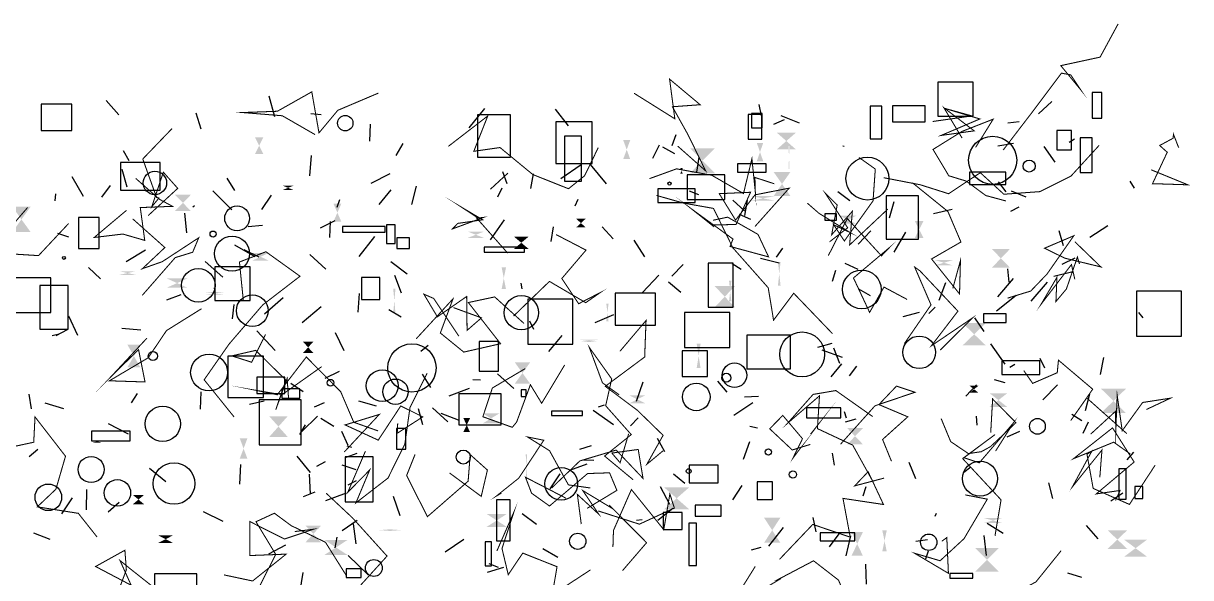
# Model space of a CAD drawing. Extents: x 39652472 to 39653357, y 39457781 to 39458681.
# Drawn here: x 39652785 to 39653351, y 39458413 to 39458681 of the extents above; entities that cross this region are included whole.
import ezdxf

# ---------------------------------------------------------------- set-up
doc = ezdxf.new("R2010")
doc.units = 0
doc.layers.get('0').update_dxf_attribs({"linetype": 'CONTINUOUS'})

msp = doc.modelspace()

# ---------------------------------------------------------------- linework, layer by layer
for p, q in [((39652907.2611, 39458636.2051), (39652904.4713, 39458646.137)), ((39652831.4956, 39458637.1912), (39652825.3301, 39458644.0516)), ((39653143.1112, 39458636.6742), (39653142.0503, 39458642.1523)), ((39653277.5164, 39458637.6275), (39653284.0276, 39458643.5413)), ((39652871.4219, 39458630.2373), (39652869.0984, 39458638.028)), ((39652929.6463, 39458637.0735), (39652924.6012, 39458637.5481)), ((39653001.4261, 39458630.8815), (39653009.0183, 39458640.2009)), ((39653049.6489, 39458631.817), (39653043.3169, 39458639.8724)), ((39653149.2362, 39458632.6549), (39653154.3136, 39458634.8863)), ((39653161.6693, 39458633.0502), (39653152.7354, 39458636.7222)), ((39652953.3514, 39458632.6788), (39652953.0743, 39458624.3094)), ((39653262.6038, 39458633.3144), (39653268.0672, 39458633.9596)), ((39652965.9704, 39458617.3939), (39652969.4103, 39458623.3237)), ((39653101.6594, 39458627.4093), (39653099.6614, 39458622.0343)), ((39653257.7082, 39458622.0435), (39653265.3331, 39458623.4538)), ((39653292.4069, 39458623.8399), (39653294.8954, 39458625.4873)), ((39652836.4829, 39458614.808), (39652833.8521, 39458619.6555)), ((39653093.5682, 39458622.4911), (39653090.2491, 39458616.0231)), ((39653095.1119, 39458621.5801), (39653101.0114, 39458618.4719)), ((39653182.6098, 39458622.1216), (39653183.2257, 39458621.9115)), ((39653285.6258, 39458614.2543), (39653280.2748, 39458621.7083)), ((39652924.2033, 39458607.5753), (39652924.9781, 39458617.4602)), ((39653055.7613, 39458612.8219), (39653045.8081, 39458606.1392)), ((39653060.1177, 39458612.9862), (39653067.7984, 39458603.7167)), ((39653112.8395, 39458616.5882), (39653111.7232, 39458609.3231)), ((39652814.3519, 39458597.6268), (39652808.8957, 39458607.0099)), ((39652832.9653, 39458610.7306), (39652835.4172, 39458602.2822)), ((39652883.9689, 39458606.3978), (39652887.6065, 39458600.48)), ((39652962.9781, 39458608.4824), (39652953.7466, 39458603.8294)), ((39653020.1192, 39458608.9054), (39653011.6897, 39458601.1444)), ((39653019.8804, 39458603.6783), (39653017.7441, 39458609.4884)), ((39653032.4202, 39458608.4994), (39653031.1694, 39458601.4847)), ((39652827.2858, 39458602.83), (39652823.061, 39458597.1839)), ((39652963.4799, 39458600.7051), (39652957.5566, 39458593.7094)), ((39652975.6582, 39458602.6229), (39652973.4146, 39458593.7227)), ((39653015.3871, 39458597.4299), (39653017.3825, 39458601.7805)), ((39653258.0004, 39458604.6801), (39653261.6543, 39458599.8534)), ((39653324.069, 39458601.6064), (39653321.9661, 39458605.0411)), ((39652800.6558, 39458595.3839), (39652801.0415, 39458598.7717)), ((39652877.1499, 39458600.3431), (39652886.3507, 39458591.1006)), ((39652905.3761, 39458598.1132), (39652900.6979, 39458591.1802)), ((39652937.3285, 39458592.368), (39652938.751, 39458596.1678)), ((39653054.0825, 39458596.1202), (39653052.6269, 39458592.8288)), ((39653108.0415, 39458600.3257), (39653112.7052, 39458598.5801)), ((39653134.872, 39458590.5781), (39653129.3381, 39458595.8395)), ((39653136.235, 39458595.6564), (39653134.8545, 39458588.3977)), ((39653185.9573, 39458595.4443), (39653180.1631, 39458599.7344)), ((39653205.3185, 39458587.2586), (39653207.5734, 39458595.133)), ((39653264.283, 39458600.3176), (39653271.3111, 39458597.4518)), ((39652864.4645, 39458579.9286), (39652863.5816, 39458589.4314)), ((39652867.3592, 39458592.5915), (39652868.2728, 39458593.146)), ((39653226.5872, 39458589.2875), (39653235.6812, 39458591.3565)), ((39653264.0884, 39458590.3663), (39653268.0927, 39458592.512)), ((39652929.3483, 39458582.3685), (39652936.3809, 39458585.8948)), ((39652933.8988, 39458577.6938), (39652934.1993, 39458585.3551)), ((39653018.3544, 39458586.3111), (39653011.5525, 39458576.4749)), ((39653132.3545, 39458588.951), (39653137.9081, 39458586.4763)), ((39652807.2479, 39458577.7946), (39652801.8888, 39458579.6529)), ((39652894.1758, 39458583.0255), (39652901.2649, 39458583.5749)), ((39652955.4353, 39458578.2021), (39652947.8822, 39458568.5215)), ((39653042.1584, 39458582.8503), (39653040.9676, 39458575.6484)), ((39653071.1699, 39458576.9747), (39653065.8812, 39458582.8858)), ((39653190.0867, 39458574.445), (39653196.2575, 39458580.8474)), ((39653207.4644, 39458570.5476), (39653213.2379, 39458580.3213)), ((39653287.2864, 39458581.1168), (39653289.4741, 39458573.8026)), ((39653302.4527, 39458577.8901), (39653311.0872, 39458583.4127)), ((39652897.6357, 39458568.3537), (39652887.7769, 39458573.9368)), ((39653081.1927, 39458576.3564), (39653086.4224, 39458568.3235)), ((39653153.3368, 39458572.517), (39653150.2954, 39458568.0897)), ((39652844.4242, 39458571.4744), (39652835.1676, 39458565.8438)), ((39652899.5462, 39458568.0962), (39652892.3126, 39458571.7574)), ((39652924.0851, 39458569.3875), (39652931.9876, 39458562.2902)), ((39653151.6863, 39458565.2816), (39653142.7608, 39458567.43)), ((39653295.1166, 39458567.668), (39653288.8734, 39458564.5893)), ((39652822.5681, 39458557.5966), (39652816.7892, 39458563.0512)), ((39652882.0315, 39458558.4684), (39652873.4231, 39458566.0522)), ((39652963.4669, 39458565.9785), (39652971.3689, 39458560.1178)), ((39653099.6542, 39458558.9378), (39653105.1763, 39458564.5883)), ((39653133.3517, 39458562.188), (39653128.8732, 39458564.9521)), ((39653179.1272, 39458561.7368), (39653177.5165, 39458556.2846)), ((39653183.6027, 39458565.1806), (39653189.9503, 39458562.2711)), ((39653263.3074, 39458555.9809), (39653262.6701, 39458562.545)), ((39652965.1567, 39458559.4862), (39652968.4326, 39458550.8085)), ((39653026.4763, 39458555.5907), (39653026.9583, 39458552.8062)), ((39653085.4558, 39458550.9221), (39653093.3781, 39458559.4299)), ((39653098.1167, 39458556.1752), (39653103.9934, 39458551.2217)), ((39653232.3931, 39458555.6848), (39653229.2319, 39458547.1006)), ((39653265.2395, 39458557.7936), (39653257.6516, 39458548.9276)), ((39653273.8882, 39458546.7672), (39653281.899, 39458556.0396)), ((39653294.1323, 39458560.9484), (39653284.9994, 39458558.7794)), ((39652861.5572, 39458549.8096), (39652854.6058, 39458547.2158)), ((39652878.1169, 39458552.0793), (39652877.847, 39458553.3372)), ((39652948.1126, 39458550.5278), (39652947.4061, 39458541.4379)), ((39653190.1804, 39458552.8253), (39653195.8674, 39458549.5341)), ((39653257.0814, 39458542.0711), (39653266.6175, 39458549.743)), ((39652886.6762, 39458538.2832), (39652887.4477, 39458545.1384)), ((39652911.1492, 39458548.4293), (39652902.2313, 39458540.4772)), ((39652929.6463, 39458544.0609), (39652920.3785, 39458536.2859)), ((39652811.5946, 39458530.188), (39652807.3318, 39458539.456)), ((39652962.4585, 39458542.7655), (39652968.3997, 39458539.2687)), ((39653062.4601, 39458536.4099), (39653071.5875, 39458540.3225)), ((39653219.7019, 39458541.3325), (39653211.7109, 39458539.238)), ((39653227.3966, 39458543.8472), (39653224.2967, 39458540.7625)), ((39653251.1338, 39458532.0624), (39653246.6026, 39458538.7962)), ((39653325.9304, 39458541.2621), (39653328.043, 39458538.7029)), ((39652806.5154, 39458532.8982), (39652801.001, 39458530.0303)), ((39652842.2825, 39458532.7919), (39652833.0587, 39458533.6106)), ((39653030.7154, 39458537.2263), (39653032.6885, 39458533.1931)), ((39652802.5719, 39458530.7763), (39652799.2829, 39458529.9947)), ((39652898.4537, 39458532.4227), (39652907.3648, 39458522.8853)), ((39652940.8298, 39458522.676), (39652936.5932, 39458531.4255)), ((39653046.4282, 39458530.0875), (39653039.9476, 39458522.3723)), ((39652981.5693, 39458525.3549), (39652978.0286, 39458522.4057)), ((39653177.209, 39458526.2579), (39653170.2556, 39458524.2781)), ((39653182.491, 39458519.5369), (39653172.5928, 39458523.0113)), ((39653181.24, 39458516.6346), (39653178.2858, 39458524.0024)), ((39653254.1521, 39458526.0958), (39653261.213, 39458516.3292)), ((39653177.0206, 39458510.1527), (39653182.1038, 39458516.3868)), ((39653265.9445, 39458516.1497), (39653263.6315, 39458514.5662)), ((39653280.4928, 39458514.3897), (39653278.3671, 39458518.9841)), ((39653307.49, 39458511.236), (39653309.1681, 39458519.4718)), ((39652931.6327, 39458509.4578), (39652938.5459, 39458512.9371)), ((39652982.7992, 39458505.0123), (39652978.8473, 39458511.4217)), ((39653015.1097, 39458511.4942), (39653023.0585, 39458504.5246)), ((39653189.3057, 39458515.2562), (39653185.7089, 39458510.5438)), ((39652915.0091, 39458506.9946), (39652920.8782, 39458502.9241)), ((39653001.4385, 39458504.4782), (39652991.572, 39458500.7496)), ((39653003.1817, 39458508.88), (39653006.9314, 39458508.6383)), ((39653082.5557, 39458498.3434), (39653085.7666, 39458507.7542)), ((39653126.5591, 39458502.7183), (39653121.9336, 39458507.9448)), ((39653247.47, 39458506.2826), (39653242.2277, 39458500.8108)), ((39653255.9241, 39458508.868), (39653261.1264, 39458507.3028)), ((39653279.5215, 39458498.9909), (39653286.7102, 39458506.1768)), ((39652787.8348, 39458501.6409), (39652789.0051, 39458494.6285)), ((39652840.5023, 39458501.9734), (39652837.5423, 39458497.4277)), ((39652871.1719, 39458494.4234), (39652871.4889, 39458502.9048)), ((39653134.9281, 39458500.4678), (39653141.762, 39458500.8047)), ((39653300.3668, 39458493.8352), (39653302.3144, 39458501.8955)), ((39652804.9236, 39458494.6217), (39652795.7667, 39458497.4189)), ((39652902.0348, 39458498.3403), (39652894.966, 39458496.7734)), ((39652931.0785, 39458497.4762), (39652926.2755, 39458495.4514)), ((39652947.8271, 39458498.3969), (39652956.395, 39458496.0835)), ((39652978.8745, 39458486.9089), (39652976.8419, 39458494.5653)), ((39652991.0947, 39458488.2819), (39652983.6221, 39458495.07)), ((39653071.4539, 39458486.7617), (39653061.4734, 39458493.7396)), ((39653066.9097, 39458496.4439), (39653064.0284, 39458495.4792)), ((39653129.7538, 39458491.5885), (39653138.957, 39458497.6727)), ((39653184.3659, 39458490.107), (39653183.4032, 39458493.0693)), ((39652826.2861, 39458487.4326), (39652836.0474, 39458482.4974)), ((39652927.9367, 39458491.0681), (39652920.3382, 39458483.6793)), ((39652935.8462, 39458486.037), (39652929.5432, 39458489.8711)), ((39652996.2848, 39458489.1715), (39652987.7891, 39458492.3517)), ((39653083.3127, 39458490.192), (39653079.7115, 39458486.3286)), ((39653188.8813, 39458489.6527), (39653183.7313, 39458488.0764)), ((39653247.2187, 39458491.0404), (39653247.5353, 39458486.7549)), ((39653298.5169, 39458488.728), (39653293.7204, 39458491.8968)), ((39653299.184, 39458482.8594), (39653301.729, 39458488.3727)), ((39652921.8675, 39458486.92), (39652919.1, 39458482.1662)), ((39652942.6868, 39458476.7996), (39652939.6566, 39458483.5769)), ((39653137.4576, 39458486.1583), (39653141.2417, 39458485.3592)), ((39653268.2966, 39458483.6238), (39653262.199, 39458480.8959)), ((39652944.4968, 39458475.8836), (39652942.3059, 39458476.4202)), ((39653055.0735, 39458475.0576), (39653060.7648, 39458476.893)), ((39653096.2499, 39458473.6698), (39653092.7231, 39458480.202)), ((39653137.3548, 39458478.5178), (39653134.2438, 39458470.0057)), ((39652787.9924, 39458471.5336), (39652792.2474, 39458475.0889)), ((39652917.9148, 39458471.6601), (39652924.3257, 39458463.6825)), ((39652941.7617, 39458471.1915), (39652947.0614, 39458473.108)), ((39653178.6153, 39458467.2676), (39653177.5671, 39458473.0347)), ((39653323.5316, 39458473.5569), (39653320.389, 39458469.9511)), ((39652846.3408, 39458465.8495), (39652854.2657, 39458459.3666)), ((39652890.5331, 39458467.6352), (39652890.0547, 39458458.051)), ((39652927.5829, 39458466.8534), (39652931.7063, 39458469.1081)), ((39652946.6639, 39458465.0551), (39652939.8703, 39458467.3658)), ((39653050.2764, 39458464.8123), (39653058.6579, 39458467.9442)), ((39653061.8036, 39458469.5696), (39653056.8945, 39458469.6988)), ((39653214.5621, 39458468.7965), (39653217.7789, 39458460.8964)), ((39653241.2244, 39458463.8918), (39653244.606, 39458466.5136)), ((39652924.4522, 39458453.3734), (39652923.9833, 39458462.9351)), ((39652942.7085, 39458457.787), (39652946.7453, 39458459.8527)), ((39653045.3631, 39458463.1385), (39653040.559, 39458455.8853)), ((39653100.4226, 39458463.0118), (39653105.9907, 39458458.523)), ((39652815.8619, 39458445.6398), (39652816.0742, 39458455.467)), ((39652926.5126, 39458454.2413), (39652920.8763, 39458451.9391)), ((39652941.7881, 39458453.7413), (39652931.8104, 39458449.9681)), ((39653098.6818, 39458448.2297), (39653094.1546, 39458456.775)), ((39653129.2544, 39458450.5403), (39653133.725, 39458457.4117)), ((39653193.8129, 39458456.8343), (39653192.3836, 39458452.207)), ((39653284.4276, 39458451.1947), (39653282.5793, 39458458.7198)), ((39653312.5836, 39458449.9645), (39653318.4081, 39458453.7921)), ((39652808.8507, 39458451.4979), (39652803.7872, 39458443.726)), ((39652831.7329, 39458449.2275), (39652826.3483, 39458444.517)), ((39652964.5626, 39458452.1892), (39652967.7638, 39458442.9558)), ((39652872.3797, 39458444.8186), (39652881.9084, 39458440.1336)), ((39653034.1411, 39458438.5395), (39653027.1423, 39458443.617)), ((39653100.1208, 39458446.2462), (39653092.9414, 39458440.5341)), ((39653227.3946, 39458442.5206), (39653228.0209, 39458443.9622)), ((39652947.1176, 39458440.4134), (39652939.8217, 39458435.3861)), ((39652945.1519, 39458438.8251), (39652946.5253, 39458429.0651)), ((39653085.3505, 39458440.8066), (39653082.5333, 39458440.4042)), ((39653146.684, 39458428.0484), (39653153.9056, 39458437.1145)), ((39653168.0984, 39458441.9501), (39653169.5883, 39458434.9604)), ((39653252.6328, 39458439.2343), (39653260.3315, 39458434.361)), ((39653306.3942, 39458431.559), (39653300.7901, 39458438.0084)), ((39652790.1604, 39458434.4781), (39652798.059, 39458431.3913)), ((39652937.2573, 39458432.3295), (39652936.2838, 39458427.2624)), ((39652989.7426, 39458425.2849), (39652998.8116, 39458431.4208)), ((39653181.1371, 39458434.584), (39653175.9098, 39458427.639)), ((39653184.2159, 39458423.2527), (39653186.4619, 39458432.994)), ((39653223.714, 39458431.1149), (39653217.936, 39458430.2011)), ((39653252.2281, 39458423.5092), (39653251.0784, 39458433.1363)), ((39652912.4262, 39458428.5589), (39652904.1867, 39458424.0607)), ((39653044.4456, 39458422.5772), (39653037.08, 39458426.643)), ((39653138.401, 39458426.27), (39653142.9828, 39458427.4791)), ((39653223.9832, 39458425.5985), (39653222.6864, 39458421.6587)), ((39652952.4308, 39458414.0841), (39652942.7991, 39458423.5133)), ((39653015.6273, 39458417.5966), (39653011.0834, 39458419.4941)), ((39652920.8403, 39458415.1998), (39652919.0903, 39458405.2628)), ((39653010.3011, 39458415.4), (39653018.1998, 39458417.8595)), ((39653194.0147, 39458409.6012), (39653193.7899, 39458419.2153)), ((39653298.4731, 39458412.7495), (39653291.6485, 39458414.9418))]:
    msp.add_line(p, q)
at = {"const_width": 0.5}
for points in [[(39653260.3516, 39458620.0443), (39653274.6401, 39458638.6866), (39653288.6241, 39458657.3454), (39653293.1267, 39458656.515), (39653298.0272, 39458649.1993), (39653288.3039, 39458660.9955), (39653307.3722, 39458665.115), (39653316.1166, 39458681.2471)], [(39653102.517, 39458621.9962), (39653116.1292, 39458609.9392), (39653107.5524, 39458627.4706), (39653099.9785, 39458641.0647), (39653113.4369, 39458642.0368), (39653098.6029, 39458654.4462), (39653101.1518, 39458635.2102), (39653081.3883, 39458647.6037)], [(39652926.6932, 39458627.5551), (39652910.8196, 39458636.6916), (39652891.646, 39458638.2531), (39652908.4062, 39458638.8738), (39652925.1012, 39458648.2885), (39652928.5999, 39458628.4016), (39652937.7264, 39458639.3355), (39652957.4108, 39458647.6882)], [(39653226.142, 39458633.9101), (39653245.135, 39458636.6228), (39653231.7571, 39458640.3486), (39653249.051, 39458635.141), (39653230.3057, 39458627.1604), (39653246.3009, 39458629.3734), (39653231.6427, 39458640.5478), (39653240.4656, 39458625.8255)], [(39653064.0086, 39458621.2299), (39653057.3852, 39458607.5842), (39653049.5942, 39458601.3091), (39653032.2626, 39458608.2028), (39653016.366, 39458621.2894), (39653003.6684, 39458619.4562), (39653010.4277, 39458636.5923), (39652991.3226, 39458621.8572)], [(39653261.7311, 39458595.3771), (39653251.9366, 39458598.015), (39653242.4421, 39458605.0155), (39653233.9914, 39458607.6027), (39653226.3632, 39458620.372), (39653240.3689, 39458629.0886), (39653255.5374, 39458635.0385), (39653247.0056, 39458621.3625)], [(39652857.3205, 39458630.4723), (39652843.1425, 39458615.7298), (39652849.8192, 39458597.1065), (39652850.9927, 39458596.7875), (39652847.5374, 39458592.6212), (39652853.1102, 39458609.3257), (39652860.0937, 39458601.4953), (39652845.7567, 39458588.2831)], [(39653332.0899, 39458610.5101), (39653349.901, 39458603.2198), (39653332.7889, 39458603.7637), (39653339.9239, 39458618.9997), (39653336.2482, 39458622.2749), (39653342.8223, 39458625.8175), (39653342.9255, 39458627.7329), (39653345.4805, 39458621.2073)], [(39653306.9189, 39458622.3616), (39653293.2031, 39458607.3915), (39653278.22, 39458599.9123), (39653260.6941, 39458598.6415), (39653249.2795, 39458609.0869), (39653233.9023, 39458598.8865), (39653220.2012, 39458603.2228), (39653202.3854, 39458606.6637)], [(39653088.8603, 39458606.2025), (39653101.9748, 39458610.9537), (39653119.0301, 39458607.8694), (39653134.4436, 39458598.9715), (39653138.5198, 39458615.8295), (39653140.1827, 39458599.6485), (39653139.9724, 39458606.7784), (39653149.4114, 39458603.7165)], [(39653165.4362, 39458594.2988), (39653171.0121, 39458589.426), (39653185.9359, 39458580.1899), (39653178.1797, 39458583.8438), (39653183.3605, 39458575.9856), (39653197.264, 39458595.4162), (39653198.3566, 39458610.8649), (39653190.458, 39458616.4651)], [(39652839.7528, 39458606.2989), (39652851.2791, 39458596.1571), (39652857.5789, 39458592.7735), (39652841.9388, 39458592.1807), (39652844.098, 39458576.2712), (39652833.4569, 39458579.3451), (39652819.6005, 39458577.6841), (39652835.2523, 39458590.8392)], [(39653139.9814, 39458582.9707), (39653156.6044, 39458601.5906), (39653140.0171, 39458598.3443), (39653130.6185, 39458586.0899), (39653122.6819, 39458598.9105), (39653137.8553, 39458599.6008), (39653130.8105, 39458583.9658), (39653118.7453, 39458583.7514)], [(39653176.1623, 39458575.5627), (39653184.9718, 39458582.3806), (39653174.0988, 39458599.1732), (39653179.8786, 39458593.4659), (39653177.1971, 39458578.977), (39653187.2268, 39458590.3643), (39653185.9118, 39458574.0689), (39653204.4736, 39458591.4849)], [(39653235.9335, 39458552.9531), (39653239.648, 39458566.4794), (39653239.2038, 39458550.3133), (39653225.6376, 39458567.2672), (39653239.8857, 39458575.4779), (39653233.5732, 39458590.258), (39653216.3429, 39458604.2179), (39653232.8442, 39458590.8825)], [(39653020.0924, 39458570.1026), (39653005.1041, 39458587.0366), (39653008.4299, 39458587.424), (39652993.3211, 39458581.8328), (39652995.9155, 39458584.51), (39653007.9946, 39458586.2531), (39652998.1548, 39458592.0901), (39653006.078, 39458586.8696)], [(39653177.5933, 39458531.0505), (39653158.7933, 39458550.6346), (39653149.0247, 39458537.5975), (39653146.4429, 39458553.2875), (39653129.2802, 39458572.6789), (39653119.8942, 39458591.7693), (39653105.3233, 39458594.3574), (39653092.2454, 39458598.0696)], [(39653120.2731, 39458582.7537), (39653109.614, 39458591.2494), (39653129.3658, 39458576.9093), (39653127.9089, 39458573.3383), (39653146.6145, 39458568.265), (39653141.4742, 39458579.1821), (39653126.7495, 39458587.5318), (39653119.6694, 39458586.0315)], [(39652807.18, 39458584.4526), (39652792.5928, 39458568.8881), (39652774.8967, 39458569.9843), (39652778.8612, 39458566.2923), (39652775.0632, 39458563.0045), (39652780.5401, 39458570.0014), (39652770.2528, 39458572.4292), (39652787.3403, 39458592.2551)], [(39652842.8639, 39458549.5789), (39652858.8644, 39458567.9011), (39652867.3402, 39458570.5143), (39652870.2884, 39458577.5405), (39652852.6036, 39458565.9519), (39652842.9653, 39458562.5554), (39652853.8674, 39458572.7987), (39652838.2215, 39458586.7368)], [(39653175.5516, 39458568.8443), (39653184.7834, 39458586.8668), (39653201.358, 39458568.7818), (39653205.0027, 39458572.6), (39653187.7744, 39458558.0535), (39653195.61, 39458541.3571), (39653202.5767, 39458553.6195), (39653213.7864, 39458547.6364)], [(39653022.9115, 39458539.5455), (39653040.3369, 39458556.3814), (39653057.9326, 39458546.0598), (39653064.8788, 39458550.8975), (39653054.5156, 39458545.5706), (39653046.3417, 39458557.7829), (39653058.0846, 39458571.5442), (39653043.5248, 39458579.1073)], [(39653262.4893, 39458548.2582), (39653273.7308, 39458551.7053), (39653281.6163, 39458559.9313), (39653294.6056, 39458578.5038), (39653280.4259, 39458572.4801), (39653290.1893, 39458567.6664), (39653307.7393, 39458563.4076), (39653295.1133, 39458575.6247)], [(39652891.9262, 39458546.9183), (39652890.0209, 39458565.7794), (39652902.8512, 39458570.7613), (39652919.3942, 39458558.8884), (39652901.2711, 39458544.9313), (39652885.0037, 39458526.015), (39652872.913, 39458508.6835), (39652887.4664, 39458490.6071)], [(39653297.3634, 39458564.8293), (39653296.3603, 39458568.196), (39653291.0291, 39458552.705), (39653285.9492, 39458546.6009), (39653286.4426, 39458558.3632), (39653278.772, 39458545.3363), (39653293.4807, 39458564.5588), (39653295.0982, 39458557.4149)], [(39653212.4563, 39458526.2362), (39653225.3734, 39458544.9847), (39653217.4687, 39458563.3152), (39653219.9757, 39458561.5305), (39653238.4241, 39458541.9709), (39653225.5949, 39458525.1999), (39653245.4214, 39458538.6063), (39653229.8321, 39458523.0486)], [(39652996.4197, 39458529.7907), (39652984.1979, 39458548.1249), (39652979.47, 39458550.1739), (39652985.9923, 39458539.2113), (39653000.2006, 39458549.0648), (39653000.4034, 39458532.6433), (39653007.3698, 39458538.7197), (39652993.7774, 39458543.6906)], [(39653028.0172, 39458535.9851), (39653013.8008, 39458548.8579), (39653001.0233, 39458546.1363), (39653016.643, 39458526.1672), (39652998.8085, 39458522.1103), (39652987.4399, 39458531.3628), (39652993.5582, 39458547.8905), (39652975.7399, 39458528.5556)], [(39652845.1968, 39458528.9098), (39652827.8701, 39458510.3383), (39652841.095, 39458523.295), (39652844.239, 39458507.6264), (39652826.9587, 39458508.1939), (39652845.7537, 39458519.3278), (39652854.6564, 39458532.5388), (39652871.672, 39458543.1626)], [(39653074.5411, 39458522.5008), (39653087.1859, 39458537.4284), (39653086.5288, 39458519.7333), (39653067.4235, 39458505.5264), (39653083.0383, 39458493.8508), (39653095.4628, 39458481.7594), (39653087.5984, 39458467.7449), (39653095.4492, 39458474.2581)], [(39652913.8463, 39458499.614), (39652913.138, 39458509.2877), (39652907.6267, 39458494.1743), (39652912.5481, 39458508.5372), (39652897.8936, 39458522.9331), (39652886.3228, 39458520.265), (39652895.9256, 39458517.1962), (39652902.6477, 39458530.6783)], [(39653080.9573, 39458460.1994), (39653067.0827, 39458471.7032), (39653080.0189, 39458482.0996), (39653067.6083, 39458496.0859), (39653070.5431, 39458509.0882), (39653059.6837, 39458524.351), (39653066.0598, 39458507.2065), (39653074.1483, 39458501.428)], [(39652929.8861, 39458515.0482), (39652910.6515, 39458501.4163), (39652898.5565, 39458503.4686), (39652908.3784, 39458501.4268), (39652922.4479, 39458519.7323), (39652939.1223, 39458502.8994), (39652945.4455, 39458488.0961), (39652957.2447, 39458483.8939)], [(39653047.722, 39458515.8467), (39653036.5715, 39458497.3035), (39653031.111, 39458506.2698), (39653024.4162, 39458488.1359), (39653022.3371, 39458485.6337), (39653008.0669, 39458490.7644), (39653012.6503, 39458504.6895), (39653028.6525, 39458514.1287)], [(39653270.3394, 39458513.1508), (39653274.6736, 39458506.9423), (39653286.5823, 39458512.1076), (39653287.1795, 39458518.1811), (39653303.7824, 39458504.1196), (39653293.1635, 39458488.9342), (39653300.8814, 39458499.8997), (39653320.3112, 39458482.6015)], [(39652951.0993, 39458474.0462), (39652942.5488, 39458454.1216), (39652953.1623, 39458464.935), (39652946.5045, 39458449.0035), (39652962.0494, 39458461.0295), (39652970.2119, 39458477.4477), (39652972.7236, 39458495.2445), (39652981.0153, 39458511.8731)], [(39653181.5087, 39458477.4409), (39653198.1864, 39458496.0635), (39653217.5863, 39458502.6259), (39653208.6261, 39458505.6183), (39653200.1106, 39458496.6573), (39653214.1213, 39458490.7327), (39653201.8881, 39458479.7466), (39653206.1899, 39458469.1972)], [(39653197.0887, 39458490.8455), (39653179.2245, 39458503.4586), (39653168.1939, 39458501.5934), (39653155.798, 39458487.5956), (39653171.2979, 39458500.8962), (39653170.3, 39458485.0056), (39653187.4059, 39458476.9948), (39653197.4197, 39458458.9636)], [(39653230.2987, 39458489.8501), (39653234.9117, 39458478.7077), (39653243.4899, 39458472.8954), (39653249.765, 39458473.8223), (39653254.2569, 39458476.2973), (39653266.5552, 39458487.8806), (39653255.2514, 39458499.3581), (39653254.327, 39458483.0172)], [(39653302.7567, 39458482.2949), (39653314.8203, 39458493.3805), (39653314.9828, 39458483.6634), (39653315.6443, 39458501.1426), (39653318.1008, 39458484.0065), (39653327.9843, 39458497.676), (39653341.5197, 39458499.7773), (39653329.8345, 39458494.2805)], [(39652940.8484, 39458473.6798), (39652957.8499, 39458491.8825), (39652941.2651, 39458486.7993), (39652957.3314, 39458479.4234), (39652968.2602, 39458496.0164), (39652978.9242, 39458490.6947), (39652966.5436, 39458482.7645), (39652966.7666, 39458487.5875)], [(39653166.9453, 39458482.3312), (39653169.9395, 39458486.07), (39653158.436, 39458470.7154), (39653163.0447, 39458480.1178), (39653153.4887, 39458491.3954), (39653147.1434, 39458484.9212), (39653158.0972, 39458474.6488), (39653166.8401, 39458477.3398)], [(39652821.0131, 39458432.4167), (39652811.888, 39458443.9374), (39652791.9842, 39458447.0758), (39652801.0303, 39458455.641), (39652805.6753, 39458471.6173), (39652790.8853, 39458490.6958), (39652790.2702, 39458478.3985), (39652772.5033, 39458474.577)], [(39653256.4042, 39458433.03), (39653259.3384, 39458450.4612), (39653240.7621, 39458470.4437), (39653256.4472, 39458482.141), (39653241.282, 39458470.9294), (39653248.7942, 39458468.4384), (39653265.3691, 39458487.8134), (39653256.6811, 39458474.1168)], [(39653078.7511, 39458482.4945), (39653074.6062, 39458468.4638), (39653070.6109, 39458473.1586), (39653083.4054, 39458474.8979), (39653085.7175, 39458460.8825), (39653072.7047, 39458474.596), (39653055.106, 39458469.3593), (39653041.3962, 39458456.2011)], [(39653314.8222, 39458450.1699), (39653317.0675, 39458455.0257), (39653305.5071, 39458453.3467), (39653323.8834, 39458468.8119), (39653313.4117, 39458485.363), (39653294.4935, 39458470.4443), (39653313.9639, 39458478.4357), (39653322.0081, 39458472.709)], [(39653017.0741, 39458453.7795), (39653014.6645, 39458452.3494), (39653025.4841, 39458461.0035), (39653037.5884, 39458479.3779), (39653029.7307, 39458480.9493), (39653040.3789, 39458474.3103), (39653049.5482, 39458457.7283), (39653060.1461, 39458456.2398)], [(39652991.9013, 39458463.504), (39653007.2749, 39458452.1438), (39653010.2641, 39458464.9293), (39653001.9137, 39458472.3927), (39653000.92, 39458459.5078), (39652981.1784, 39458442.3186), (39652971.0905, 39458462.2485), (39652975.1857, 39458472.4906)], [(39653307.2266, 39458461.3582), (39653308.2753, 39458474.6677), (39653293.9883, 39458456.8608), (39653303.4001, 39458474.1473), (39653301.0122, 39458472.5943), (39653304.0022, 39458456.0178), (39653321.5872, 39458448.2518), (39653334.0649, 39458467.275)], [(39653058.655, 39458446.3667), (39653073.0562, 39458455.0752), (39653069.4945, 39458463.5778), (39653058.8472, 39458463.2253), (39653040.375, 39458447.4783), (39653031.6616, 39458453.7272), (39653028.7393, 39458461.4094), (39653048.3385, 39458451.2855)], [(39653075.7516, 39458416.122), (39653087.4589, 39458429.7044), (39653069.3269, 39458447.9408), (39653070.9203, 39458446.2373), (39653056.5248, 39458454.9545), (39653064.2661, 39458443.5029), (39653053.891, 39458453.0929), (39653055.7769, 39458438.6927)], [(39653151.8809, 39458421.5936), (39653168.0402, 39458438.5553), (39653186.2006, 39458432.3888), (39653182.6941, 39458451.1715), (39653202.324, 39458448.2257), (39653194.88, 39458464.1065), (39653188.3673, 39458457.2528), (39653202.6456, 39458461.0185)], [(39652932.0676, 39458453.684), (39652944.8772, 39458441.6943), (39652961.594, 39458423.2006), (39652947.902, 39458408.1205), (39652952.8491, 39458388.4723), (39652966.8628, 39458376.1991), (39652953.129, 39458389.222), (39652934.3414, 39458406.4735)], [(39653071.1274, 39458427.5339), (39653071.3943, 39458435.6477), (39653080.0877, 39458455.4638), (39653095.7805, 39458436.0123), (39653098.733, 39458453.3084), (39653100.9179, 39458446.4929), (39653083.9465, 39458438.6701), (39653063.969, 39458445.1123)], [(39653060.2426, 39458416.5194), (39653041.7112, 39458404.3965), (39653044.0228, 39458418.0494), (39653027.4047, 39458424.66), (39653020.3639, 39458414.1941), (39653017.3368, 39458426.8898), (39653023.0863, 39458444.5183), (39653014.851, 39458425.6573)], [(39653230.5789, 39458430.3743), (39653233.0264, 39458432.1712), (39653233.8167, 39458414.8547), (39653217.4291, 39458424.5644), (39653229.7887, 39458420.941), (39653241.3632, 39458431.6047), (39653252.6637, 39458450.8029), (39653242.0286, 39458452.8671)], [(39652884.1182, 39458391.8214), (39652898.0025, 39458404.9668), (39652907.5991, 39458424.0363), (39652898.0396, 39458439.8595), (39652906.9615, 39458443.987), (39652915.0905, 39458437.9782), (39652931.7655, 39458429.8667), (39652941.8488, 39458413.7547)], [(39652882.4977, 39458414.0883), (39652896.4189, 39458411.1309), (39652912.6512, 39458424.1468), (39652895.0349, 39458423.4615), (39652895.0693, 39458439.9429), (39652911.8331, 39458431.465), (39652925.956, 39458436.215), (39652916.878, 39458435.1036)], [(39652827.9758, 39458397.4508), (39652835.1879, 39458416.5351), (39652834.4726, 39458426.0378), (39652820.2608, 39458418.1512), (39652837.5072, 39458409.0746), (39652832.0973, 39458421.0515), (39652837.6158, 39458416.6097), (39652854.155, 39458403.4914)], [(39653234.8327, 39458387.4799), (39653248.1942, 39458383.4604), (39653238.0819, 39458377.8459), (39653257.175, 39458395.4021), (39653246.1623, 39458403.0684), (39653256.4382, 39458400.3131), (39653276.2199, 39458410.6433), (39653288.5015, 39458425.8641)], [(39653140.1657, 39458418.206), (39653129.2892, 39458400.8601), (39653133.2152, 39458400.6933), (39653151.817, 39458411.841), (39653150.8028, 39458411.6452), (39653168.4287, 39458420.9205), (39653180.5067, 39458411.5617), (39653184.2307, 39458402.9455)]]:
    msp.add_lwpolyline(points, dxfattribs=at)
for centre, radius in [((39652941.3345, 39458633.094), 3.7489), ((39653255.2705, 39458615.1005), 11.6602), ((39653194.5209, 39458606.2455), 10.3979), ((39653272.9866, 39458612.3116), 2.9251), ((39652849.0179, 39458604.1148), 5.6795), ((39653098.5719, 39458603.8079), 0.7865), ((39652888.8972, 39458586.9337), 6.0212), ((39652877.2095, 39458579.3498), 1.4613), ((39652886.4719, 39458569.8531), 8.4982), ((39652804.9304, 39458567.7467), 0.6727), ((39652870.0944, 39458554.4978), 8.1483), ((39653191.7958, 39458552.4995), 9.4086), ((39652896.2275, 39458542.1397), 7.6764), ((39653026.7512, 39458541.2217), 8.3297), ((39653162.8842, 39458520.9902), 10.8715), ((39653219.6927, 39458521.9936), 7.9083), ((39652848.0499, 39458520.1743), 2.2186), ((39652973.6752, 39458514.427), 11.7178), ((39652875.2817, 39458512.2223), 8.9322), ((39653130.0797, 39458510.8956), 5.9331), ((39652959.259, 39458505.8266), 7.7074), ((39653126.1511, 39458509.6488), 2.1752), ((39652934.2059, 39458507.2581), 1.6153), ((39652965.6916, 39458502.8996), 6.1448), ((39653111.5307, 39458500.374), 6.7018), ((39652852.8162, 39458487.3075), 8.5618), ((39653276.9833, 39458486.1187), 3.8235), ((39652818.1007, 39458465.1606), 6.3218), ((39652998.5817, 39458471.2321), 3.3961), ((39653146.536, 39458473.6822), 1.5065), ((39652858.2875, 39458458.3729), 10.0713), ((39653046.0835, 39458458.2426), 7.9377), ((39653107.8732, 39458464.4096), 1.1617), ((39653249.1156, 39458460.7986), 8.4984), ((39652830.8289, 39458453.8425), 6.4328), ((39653158.4048, 39458462.7832), 1.7563), ((39652797.3365, 39458451.7033), 6.4503), ((39653054.0752, 39458430.3844), 3.9261), ((39653224.2835, 39458429.9278), 3.9785), ((39652955.2006, 39458417.438), 4.1071)]:
    msp.add_circle(centre, radius)
for points in [[(39652897.5536, 39458618.1545), (39652901.6118, 39458618.1545), (39652901.6118, 39458626.2741), (39652897.5536, 39458626.2741)], [(39653076.1136, 39458615.6515), (39653079.5155, 39458615.6515), (39653079.5155, 39458624.867), (39653076.1136, 39458624.867)], [(39653140.8984, 39458614.6771), (39653144.0175, 39458614.6771), (39653144.0175, 39458623.5136), (39653140.8984, 39458623.5136)], [(39653150.6218, 39458620.3973), (39653159.8325, 39458620.3973), (39653159.8325, 39458628.4793), (39653150.6218, 39458628.4793)], [(39653108.4548, 39458608.8178), (39653120.6662, 39458608.8178), (39653120.6662, 39458620.9609), (39653108.4548, 39458620.9609)], [(39653156.282, 39458610.8867), (39653156.7529, 39458610.8867), (39653156.7529, 39458622.0941), (39653156.282, 39458622.0941)], [(39653103.7611, 39458608.6016), (39653105.0276, 39458608.6016), (39653105.0276, 39458611.3618), (39653103.7611, 39458611.3618)], [(39653149.0583, 39458597.7881), (39653157.2097, 39458597.7881), (39653157.2097, 39458609.456), (39653149.0583, 39458609.456)], [(39652910.8273, 39458600.6276), (39652916.4109, 39458600.6276), (39652916.4109, 39458602.8525), (39652910.8273, 39458602.8525)], [(39652858.6399, 39458590.4475), (39652866.5647, 39458590.4475), (39652866.5647, 39458598.4766), (39652858.6399, 39458598.4766)], [(39653137.7653, 39458595.4552), (39653150.0389, 39458595.4552), (39653150.0389, 39458597.8313), (39653137.7653, 39458597.8313)], [(39652779.8676, 39458580.3153), (39652788.7541, 39458580.3153), (39652788.7541, 39458592.5895), (39652779.8676, 39458592.5895)], [(39652935.6151, 39458585.3756), (39652939.4154, 39458585.3756), (39652939.4154, 39458594.0316), (39652935.6151, 39458594.0316)], [(39653053.3256, 39458582.5687), (39653057.8987, 39458582.5687), (39653057.8987, 39458586.7451), (39653053.3256, 39458586.7451)], [(39653180.8046, 39458584.2946), (39653189.2243, 39458584.2946), (39653189.2243, 39458588.2307), (39653180.8046, 39458588.2307)], [(39653217.4906, 39458577.3479), (39653221.7737, 39458577.3479), (39653221.7737, 39458585.7473), (39653217.4906, 39458585.7473)], [(39653000.696, 39458577.4651), (39653008.632, 39458577.4651), (39653008.632, 39458580.5352), (39653000.696, 39458580.5352)], [(39653023.1721, 39458572.1466), (39653030.2344, 39458572.1466), (39653030.2344, 39458578.0781), (39653023.1721, 39458578.0781)], [(39652896.253, 39458566.4187), (39652904.2964, 39458566.4187), (39652904.2964, 39458570.2336), (39652896.253, 39458570.2336)], [(39653227.274, 39458564.1533), (39653235.997, 39458564.1533), (39653235.997, 39458566.7029), (39653227.274, 39458566.7029)], [(39653254.8903, 39458563.0698), (39653263.6309, 39458563.0698), (39653263.6309, 39458572.071), (39653254.8903, 39458572.071)], [(39652831.8598, 39458559.553), (39652839.7136, 39458559.553), (39652839.7136, 39458561.3062), (39652831.8598, 39458561.3062)], [(39653017.1764, 39458552.7144), (39653019.2707, 39458552.7144), (39653019.2707, 39458563.1531), (39653017.1764, 39458563.1531)], [(39653151.1365, 39458554.3342), (39653152.4242, 39458554.3342), (39653152.4242, 39458565.8104), (39653151.1365, 39458565.8104)], [(39652854.8276, 39458553.3455), (39652864.7499, 39458553.3455), (39652864.7499, 39458557.793), (39652854.8276, 39458557.793)], [(39653127.4233, 39458546.6474), (39653128.5601, 39458546.6474), (39653128.5601, 39458556.7239), (39653127.4233, 39458556.7239)], [(39652873.0406, 39458549.8981), (39652882.9815, 39458549.8981), (39652882.9815, 39458551.2728), (39652873.0406, 39458551.2728)], [(39652964.5747, 39458541.0468), (39652965.6947, 39458541.0468), (39652965.6947, 39458552.919), (39652964.5747, 39458552.919)], [(39653120.3928, 39458543.7755), (39653130.3472, 39458543.7755), (39653130.3472, 39458554.1745), (39653120.3928, 39458554.1745)], [(39653067.9022, 39458536.9478), (39653069.012, 39458536.9478), (39653069.012, 39458545.5637), (39653067.9022, 39458545.5637)], [(39653240.7044, 39458525.3839), (39653251.8966, 39458525.3839), (39653251.8966, 39458536.1385), (39653240.7044, 39458536.1385)], [(39652920.8058, 39458521.6422), (39652925.8746, 39458521.6422), (39652925.8746, 39458527.1674), (39652920.8058, 39458527.1674)], [(39653054.9673, 39458526.9675), (39653063.9856, 39458526.9675), (39653063.9856, 39458528.0902), (39653054.9673, 39458528.0902)], [(39652835.7115, 39458514.7181), (39652841.9545, 39458514.7181), (39652841.9545, 39458525.6421), (39652835.7115, 39458525.6421)], [(39653111.7417, 39458514.3353), (39653113.6351, 39458514.3353), (39653113.6351, 39458526.1851), (39653111.7417, 39458526.1851)], [(39653023.508, 39458506.745), (39653031.0307, 39458506.745), (39653031.0307, 39458517.165), (39653023.508, 39458517.165)], [(39653244.0586, 39458502.3822), (39653248.3972, 39458502.3822), (39653248.3972, 39458505.7944), (39653244.0586, 39458505.7944)], [(39653079.1683, 39458497.2946), (39653086.8191, 39458497.2946), (39653086.8191, 39458501.0973), (39653079.1683, 39458501.0973)], [(39653253.7507, 39458495.4663), (39653262.4021, 39458495.4663), (39653262.4021, 39458502.1912), (39653253.7507, 39458502.1912)], [(39653307.812, 39458492.5222), (39653319.9325, 39458492.5222), (39653319.9325, 39458504.3482), (39653307.812, 39458504.3482)], [(39652904.4729, 39458481.0082), (39652913.4116, 39458481.0082), (39652913.4116, 39458490.9865), (39652904.4729, 39458490.9865)], [(39652998.5981, 39458483.3033), (39653001.8576, 39458483.3033), (39653001.8576, 39458490.1088), (39652998.5981, 39458490.1088)], [(39653007.985, 39458487.5479), (39653016.0461, 39458487.5479), (39653016.0461, 39458492.3783), (39653007.985, 39458492.3783)], [(39653184.6374, 39458477.3107), (39653192.4454, 39458477.3107), (39653192.4454, 39458485.328), (39653184.6374, 39458485.328)], [(39652818.7336, 39458478.2107), (39652823.2127, 39458478.2107), (39652823.2127, 39458479.3687), (39652818.7336, 39458479.3687)], [(39652890.1774, 39458470.4513), (39652893.877, 39458470.4513), (39652893.877, 39458480.2493), (39652890.1774, 39458480.2493)], [(39653028.8385, 39458460.9891), (39653029.4978, 39458460.9891), (39653029.4978, 39458472.53), (39653028.8385, 39458472.53)], [(39653095.9313, 39458445.8548), (39653108.1528, 39458445.8548), (39653108.1528, 39458456.5561), (39653095.9313, 39458456.5561)], [(39652838.2928, 39458448.3296), (39652843.8099, 39458448.3296), (39652843.8099, 39458452.8847), (39652838.2928, 39458452.8847)], [(39653009.8195, 39458437.3045), (39653019.7397, 39458437.3045), (39653019.7397, 39458443.6766), (39653009.8195, 39458443.6766)], [(39652922.0135, 39458429.8717), (39652929.6286, 39458429.8717), (39652929.6286, 39458438.0296), (39652922.0135, 39458438.0296)], [(39653144.4126, 39458429.6514), (39653152.323, 39458429.6514), (39653152.323, 39458441.8163), (39653144.4126, 39458441.8163)], [(39653251.1097, 39458439.2988), (39653259.7306, 39458439.2988), (39653259.7306, 39458441.615), (39653251.1097, 39458441.615)], [(39652850.748, 39458429.6204), (39652857.7117, 39458429.6204), (39652857.7117, 39458433.199), (39652850.748, 39458433.199)], [(39652931.1304, 39458423.6942), (39652942.5336, 39458423.6942), (39652942.5336, 39458431.0832), (39652931.1304, 39458431.0832)], [(39652957.4783, 39458435.4146), (39652968.6219, 39458435.4146), (39652968.6219, 39458436.2527), (39652957.4783, 39458436.2527)], [(39653186.8482, 39458423.4046), (39653192.3186, 39458423.4046), (39653192.3186, 39458434.8204), (39653186.8482, 39458434.8204)], [(39653201.7656, 39458425.5597), (39653203.8948, 39458425.5597), (39653203.8948, 39458435.6116), (39653201.7656, 39458435.6116)], [(39653310.9879, 39458426.6843), (39653320.5382, 39458426.6843), (39653320.5382, 39458435.7452), (39653310.9879, 39458435.7452)], [(39653318.9561, 39458422.8565), (39653330.2059, 39458422.8565), (39653330.2059, 39458431.2112), (39653318.9561, 39458431.2112)], [(39653246.7788, 39458415.667), (39653258.252, 39458415.667), (39653258.252, 39458427.1938), (39653246.7788, 39458427.1938)]]:
    msp.add_solid(points)
for points in [[(39653228.6645, 39458636.5494), (39653245.843, 39458636.5494), (39653245.843, 39458652.9609), (39653228.6645, 39458652.9609)], [(39653303.5404, 39458635.5643), (39653308.2445, 39458635.5643), (39653308.2445, 39458648.0202), (39653303.5404, 39458648.0202)], [(39652793.9055, 39458629.5304), (39652808.8178, 39458629.5304), (39652808.8178, 39458642.3898), (39652793.9055, 39458642.3898)], [(39653195.7936, 39458625.48), (39653201.551, 39458625.48), (39653201.551, 39458641.3406), (39653195.7936, 39458641.3406)], [(39653206.634, 39458633.6685), (39653222.5922, 39458633.6685), (39653222.5922, 39458641.4777), (39653206.634, 39458641.4777)], [(39653005.4229, 39458616.6138, 19730366.2), (39653021.3937, 39458616.6138, 19730366.2), (39653021.3937, 39458637.0643, 19730366.2), (39653005.4229, 39458637.0643, 19730366.2)], [(39653136.6315, 39458625.3435, 19730366.2), (39653143.3196, 39458625.3435, 19730366.2), (39653143.3196, 39458637.2547, 19730366.2), (39653136.6315, 39458637.2547, 19730366.2)], [(39653138.3627, 39458630.8, 19730366.2), (39653143.5537, 39458630.8, 19730366.2), (39653143.5537, 39458637.75, 19730366.2), (39653138.3627, 39458637.75, 19730366.2)], [(39653043.5176, 39458613.4663, 19730366.2), (39653061.092, 39458613.4663, 19730366.2), (39653061.092, 39458633.7028, 19730366.2), (39653043.5176, 39458633.7028, 19730366.2)], [(39653286.4193, 39458620.2096), (39653293.4988, 39458620.2096), (39653293.4988, 39458629.5536), (39653286.4193, 39458629.5536)], [(39653047.7177, 39458605.0173), (39653055.8389, 39458605.0173), (39653055.8389, 39458626.8633), (39653047.7177, 39458626.8633)], [(39653297.6326, 39458609.2558, 19730366.2), (39653303.5608, 39458609.2558, 19730366.2), (39653303.5608, 39458625.9258, 19730366.2), (39653297.6326, 39458625.9258, 19730366.2)], [(39652832.414, 39458600.6785, 19730366.2), (39652851.548, 39458600.6785, 19730366.2), (39652851.548, 39458613.9606, 19730366.2), (39652832.414, 39458613.9606, 19730366.2)], [(39653131.5398, 39458609.3574, 19730366.2), (39653145.4479, 39458609.3574, 19730366.2), (39653145.4479, 39458613.3112, 19730366.2), (39653131.5398, 39458613.3112, 19730366.2)], [(39653107.1869, 39458596.1064), (39653125.4559, 39458596.1064), (39653125.4559, 39458608.0073), (39653107.1869, 39458608.0073)], [(39653243.9943, 39458603.3541), (39653261.7318, 39458603.3541), (39653261.7318, 39458609.3089), (39653243.9943, 39458609.3089)], [(39653092.9539, 39458594.6996), (39653110.9947, 39458594.6996), (39653110.9947, 39458601.2844), (39653092.9539, 39458601.2844)], [(39653203.6262, 39458576.8475, 19730366.2), (39653219.3477, 39458576.8475, 19730366.2), (39653219.3477, 39458597.9314, 19730366.2), (39653203.6262, 39458597.9314, 19730366.2)], [(39652811.9647, 39458572.3647), (39652822.0228, 39458572.3647), (39652822.0228, 39458587.3855), (39652811.9647, 39458587.3855)], [(39652961.4079, 39458574.7566, 19730366.2), (39652965.4707, 39458574.7566, 19730366.2), (39652965.4707, 39458583.8137, 19730366.2), (39652961.4079, 39458583.8137, 19730366.2)], [(39653173.8505, 39458586.0506), (39653179.4862, 39458586.0506), (39653179.4862, 39458589.2095), (39653173.8505, 39458589.2095)], [(39652939.9243, 39458580.2735, 19730366.2), (39652960.7437, 39458580.2735, 19730366.2), (39652960.7437, 39458582.9229, 19730366.2), (39652939.9243, 39458582.9229, 19730366.2)], [(39652966.3626, 39458572.2569), (39652972.4081, 39458572.2569), (39652972.4081, 39458577.4585), (39652966.3626, 39458577.4585)], [(39653008.7156, 39458570.6366), (39653028.2968, 39458570.6366), (39653028.2968, 39458573.0062), (39653008.7156, 39458573.0062)], [(39652878.1361, 39458547.1675, 19730366.2), (39652895.1812, 39458547.1675, 19730366.2), (39652895.1812, 39458563.5229, 19730366.2), (39652878.1361, 39458563.5229, 19730366.2)], [(39653117.2919, 39458543.8271, 19730366.2), (39653129.3888, 39458543.8271, 19730366.2), (39653129.3888, 39458565.1726, 19730366.2), (39653117.2919, 39458565.1726, 19730366.2)], [(39652777.874, 39458541.2651), (39652798.5767, 39458541.2651), (39652798.5767, 39458558.1838), (39652777.874, 39458558.1838)], [(39652949.2838, 39458547.5845, 19730366.2), (39652958.1053, 39458547.5845, 19730366.2), (39652958.1053, 39458558.2205, 19730366.2), (39652949.2838, 39458558.2205, 19730366.2)], [(39652793.1956, 39458533.1935), (39652806.9844, 39458533.1935), (39652806.9844, 39458554.3156), (39652793.1956, 39458554.3156)], [(39653072.2523, 39458535.205), (39653091.8156, 39458535.205), (39653091.8156, 39458550.7245), (39653072.2523, 39458550.7245)], [(39653324.9903, 39458529.8183), (39653346.8961, 39458529.8183), (39653346.8961, 39458551.6093), (39653324.9903, 39458551.6093)], [(39653029.82, 39458525.9272, 19730366.2), (39653051.6087, 39458525.9272, 19730366.2), (39653051.6087, 39458547.7381, 19730366.2), (39653029.82, 39458547.7381, 19730366.2)], [(39653105.8681, 39458524.2955), (39653127.8515, 39458524.2955), (39653127.8515, 39458541.3238), (39653105.8681, 39458541.3238)], [(39653250.7599, 39458536.5063), (39653261.8767, 39458536.5063), (39653261.8767, 39458540.6489), (39653250.7599, 39458540.6489)], [(39653006.3038, 39458512.8507, 19730366.2), (39653015.6819, 39458512.8507, 19730366.2), (39653015.6819, 39458527.2687, 19730366.2), (39653006.3038, 39458527.2687, 19730366.2)], [(39653136.1042, 39458513.9689), (39653157.197, 39458513.9689), (39653157.197, 39458530.3734), (39653136.1042, 39458530.3734)], [(39653104.6555, 39458510.3295), (39653116.9567, 39458510.3295), (39653116.9567, 39458522.6693), (39653104.6555, 39458522.6693)], [(39652884.3432, 39458500.1684, 19730366.2), (39652901.6304, 39458500.1684, 19730366.2), (39652901.6304, 39458520.1023, 19730366.2), (39652884.3432, 39458520.1023, 19730366.2)], [(39653259.7556, 39458511.2942), (39653278.1476, 39458511.2942), (39653278.1476, 39458517.8228), (39653259.7556, 39458517.8228)], [(39652898.3917, 39458502.098, 19730366.2), (39652912.0461, 39458502.098, 19730366.2), (39652912.0461, 39458510.0101, 19730366.2), (39652898.3917, 39458510.0101, 19730366.2)], [(39652899.6519, 39458477.2127), (39652919.9512, 39458477.2127), (39652919.9512, 39458498.9118), (39652899.6519, 39458498.9118)], [(39652910.5792, 39458499.7914), (39652919.372, 39458499.7914), (39652919.372, 39458504.2359), (39652910.5792, 39458504.2359)], [(39652996.3363, 39458486.791), (39653017.0066, 39458486.791), (39653017.0066, 39458501.9443), (39652996.3363, 39458501.9443)], [(39653026.6411, 39458500.5434), (39653029.0523, 39458500.5434), (39653029.0523, 39458503.7728), (39653026.6411, 39458503.7728)], [(39653041.3451, 39458491.3663), (39653056.3845, 39458491.3663), (39653056.3845, 39458493.5339), (39653041.3451, 39458493.5339)], [(39653165.0729, 39458490.2191), (39653181.7144, 39458490.2191), (39653181.7144, 39458495.1569), (39653165.0729, 39458495.1569)], [(39652818.2843, 39458479.0832), (39652837.0004, 39458479.0832), (39652837.0004, 39458483.7129), (39652818.2843, 39458483.7129)], [(39652966.1184, 39458475.027), (39652970.7775, 39458475.027), (39652970.7775, 39458485.1346), (39652966.1184, 39458485.1346)], [(39652941.2781, 39458449.4372), (39652954.8301, 39458449.4372), (39652954.8301, 39458471.3669), (39652941.2781, 39458471.3669)], [(39653108.1462, 39458458.779, 19730366.2), (39653122.206, 39458458.779, 19730366.2), (39653122.206, 39458467.3344, 19730366.2), (39653108.1462, 39458467.3344, 19730366.2)], [(39653316.3776, 39458450.8692), (39653320.0838, 39458450.8692), (39653320.0838, 39458465.4993), (39653316.3776, 39458465.4993)], [(39653141.0589, 39458450.7011), (39653148.5756, 39458450.7011), (39653148.5756, 39458459.1936), (39653141.0589, 39458459.1936)], [(39653324.2463, 39458451.16, 19730366.2), (39653328.0213, 39458451.16, 19730366.2), (39653328.0213, 39458456.9771, 19730366.2), (39653324.2463, 39458456.9771, 19730366.2)], [(39653014.6242, 39458430.579), (39653021.2656, 39458430.579), (39653021.2656, 39458450.5555), (39653014.6242, 39458450.5555)], [(39653111.0102, 39458442.5917), (39653123.5758, 39458442.5917), (39653123.5758, 39458447.8538), (39653111.0102, 39458447.8538)], [(39653095.505, 39458436.1206), (39653104.6766, 39458436.1206), (39653104.6766, 39458444.4151), (39653095.505, 39458444.4151)], [(39653107.9342, 39458418.6476), (39653111.7359, 39458418.6476), (39653111.7359, 39458439.158), (39653107.9342, 39458439.158)], [(39653171.5478, 39458430.5379, 19730366.2), (39653188.4318, 39458430.5379, 19730366.2), (39653188.4318, 39458434.5278, 19730366.2), (39653171.5478, 39458434.5278, 19730366.2)], [(39653009.2201, 39458418.4491, 19730366.2), (39653012.2643, 39458418.4491, 19730366.2), (39653012.2643, 39458430.0643, 19730366.2), (39653009.2201, 39458430.0643, 19730366.2)], [(39652848.8385, 39458396.8299), (39652869.4123, 39458396.8299), (39652869.4123, 39458414.6624), (39652848.8385, 39458414.6624)], [(39652941.7227, 39458412.8976), (39652948.9816, 39458412.8976), (39652948.9816, 39458416.9559), (39652941.7227, 39458416.9559)], [(39653234.4481, 39458412.4627), (39653245.6751, 39458412.4627), (39653245.6751, 39458414.7299), (39653234.4481, 39458414.7299)]]:
    msp.add_3dface(points)

doc.saveas('drawing.dxf')
